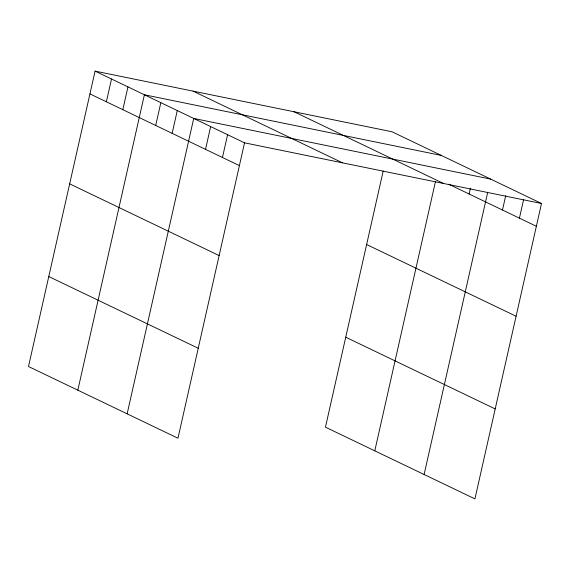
<?xml version="1.0" encoding="UTF-8"?>
<svg xmlns="http://www.w3.org/2000/svg" width="570" height="570" viewBox="0 0 570 570"><rect width="100%" height="100%" fill="white"/><g stroke="black" fill="none" stroke-linecap="round" stroke-linejoin="round"><path stroke-width="0.85" d="M95.069 71.115L28.5 366.51L177.968 438.223L244.537 142.828L95.069 71.115L392.032 131.777L541.5 203.49L474.931 498.885L325.463 427.172L383.197 171M106.376 101.788L111.513 79.002M122.821 109.675L127.951 86.889M77.826 390.172L144.395 94.777L441.358 155.439M155.703 125.45L160.833 102.664M172.14 133.337L177.277 110.552M127.146 413.841L193.715 118.439L490.684 179.108M205.521 149.354L210.658 126.569M222.464 157.484L227.594 134.698M374.789 450.841L435.444 181.688M469.103 194.007L470.435 188.1M424.108 474.504L487.642 192.61M502.484 210.024L505.718 195.674M519.427 218.146L523.609 199.585M244.537 142.828L541.5 203.49M448.747 184.238L536.363 226.276M294.035 111.756L443.503 183.469M193.066 91.129L342.534 162.842M89.939 93.9L239.4 165.614M366.624 244.523L516.092 316.236M69.661 183.861L219.129 255.574M345.741 337.212L495.202 408.925M48.771 276.55L198.239 348.263"/></g></svg>
